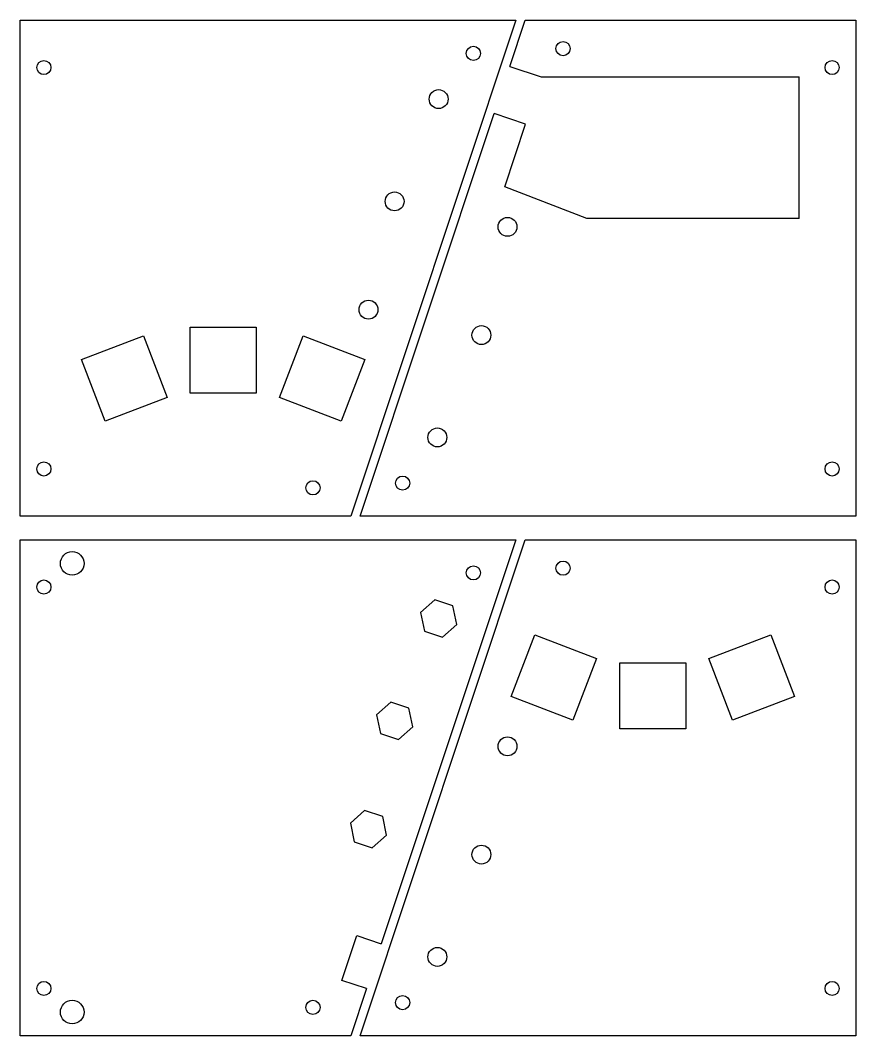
# Model space of a CAD drawing. Extents: x 5 to 182, y -220 to -5.
import ezdxf

# ---------------------------------------------------------------- set-up
doc = ezdxf.new("R2010")
doc.units = 0

# ---------------------------------------------------------------- blocks, each defined once
blk = doc.blocks.new('View0041')
at = {"color": 0, "linetype": 'BYBLOCK'}
for p, q in [((0, 0), (0, 105)), ((0, 105), (105, 105)), ((105, 105), (70, 0)), ((36, 26.0267), (36, 40.0267)), ((36, 40.0267), (50, 40.0267)), ((50, 40.0267), (50, 26.0267)), ((12.9986, 33.1742), (26.0701, 38.1877)), ((26.0701, 38.1877), (31.0836, 25.1162)), ((54.9164, 25.1162), (59.9299, 38.1877)), ((59.9299, 38.1877), (73.0014, 33.1742)), ((18.0121, 20.1027), (12.9986, 33.1742)), ((73.0014, 33.1742), (67.9879, 20.1027)), ((50, 26.0267), (36, 26.0267)), ((31.0836, 25.1162), (18.0121, 20.1027)), ((67.9879, 20.1027), (54.9164, 25.1162)), ((70, 0), (0, 0))]:
    blk.add_line(p, q, dxfattribs=at)
for centre, radius in [((96, 98), 1.5), ((5, 95), 1.5), ((88.6352, 88.319), 2), ((79.3065, 66.6574), 2), ((73.7725, 43.7309), 2), ((5, 10), 1.5), ((62, 6), 1.5)]:
    blk.add_circle(centre, radius, dxfattribs=at)
blk = doc.blocks.new('View0051')
at = {"color": 0, "linetype": 'BYBLOCK'}
for p, q in [((0, 0), (0, 105)), ((0, 105), (105, 105)), ((105, 105), (76.5825, 19.7476)), ((12, 42), (12, 12)), ((12, 42), (57, 42)), ((57, 42), (74.3689, 35.2427)), ((74.3689, 35.2427), (69.9417, 21.9612)), ((69.9417, 21.9612), (76.5825, 19.7476)), ((66.6214, 12), (12, 12)), ((73.2621, 9.78641), (66.6214, 12)), ((73.2621, 9.78641), (70, 0)), ((70, 0), (0, 0))]:
    blk.add_line(p, q, dxfattribs=at)
for centre, radius in [((96, 98), 1.5), ((5, 95), 1.5), ((88.6352, 88.319), 2), ((79.3065, 66.6574), 2), ((73.7725, 43.7309), 2), ((5, 10), 1.5), ((62, 6), 1.5)]:
    blk.add_circle(centre, radius, dxfattribs=at)
blk = doc.blocks.new('View0061')
at = {"color": 0, "linetype": 'BYBLOCK'}
for p, q in [((0, 0), (0, 105)), ((0, 105), (105, 105)), ((105, 105), (70, 0)), ((36, 26.0267), (36, 40.0267)), ((36, 40.0267), (50, 40.0267)), ((50, 40.0267), (50, 26.0267)), ((12.9986, 33.1742), (26.0701, 38.1877)), ((26.0701, 38.1877), (31.0836, 25.1162)), ((54.9164, 25.1162), (59.9299, 38.1877)), ((59.9299, 38.1877), (73.0014, 33.1742)), ((18.0121, 20.1027), (12.9986, 33.1742)), ((73.0014, 33.1742), (67.9879, 20.1027)), ((50, 26.0267), (36, 26.0267)), ((31.0836, 25.1162), (18.0121, 20.1027)), ((67.9879, 20.1027), (54.9164, 25.1162)), ((70, 0), (0, 0))]:
    blk.add_line(p, q, dxfattribs=at)
for centre, radius in [((96, 98), 1.5), ((5, 95), 1.5), ((88.6352, 88.319), 2), ((79.3065, 66.6574), 2), ((73.7725, 43.7309), 2), ((5, 10), 1.5), ((62, 6), 1.5)]:
    blk.add_circle(centre, radius, dxfattribs=at)
blk = doc.blocks.new('View0071')
at = {"color": 0, "linetype": 'BYBLOCK'}
for p, q in [((0, 0), (0, 105)), ((0, 105), (105, 105)), ((105, 105), (76.4857, 19.457)), ((87.825, 92.2784), (84.8012, 89.597)), ((91.659, 91.0004), (87.825, 92.2784)), ((92.4693, 87.041), (91.659, 91.0004)), ((84.8012, 89.597), (85.6114, 85.6376)), ((89.4454, 84.3596), (92.4693, 87.041)), ((85.6114, 85.6376), (89.4454, 84.3596)), ((78.4963, 70.6168), (75.4724, 67.9354)), ((82.3303, 69.3388), (78.4963, 70.6168)), ((83.1406, 65.3794), (82.3303, 69.3388)), ((75.4724, 67.9354), (76.2827, 63.976)), ((80.1167, 62.698), (83.1406, 65.3794)), ((76.2827, 63.976), (80.1167, 62.698)), ((72.9623, 47.6903), (69.9385, 45.0089)), ((76.7963, 46.4123), (72.9623, 47.6903)), ((77.6066, 42.4529), (76.7963, 46.4123)), ((69.9385, 45.0089), (70.7487, 41.0495)), ((70.7487, 41.0495), (74.5827, 39.7715)), ((74.5827, 39.7715), (77.6066, 42.4529)), ((68.1056, 11.7094), (71.2679, 21.1963)), ((71.2679, 21.1963), (76.4857, 19.457)), ((73.3234, 9.9702), (68.1056, 11.7094)), ((73.3234, 9.9702), (70, 0)), ((70, 0), (0, 0))]:
    blk.add_line(p, q, dxfattribs=at)
for centre, radius in [((11, 100), 2.5), ((96, 98), 1.5), ((5, 95), 1.5), ((5, 10), 1.5), ((11, 5), 2.5), ((62, 6), 1.5)]:
    blk.add_circle(centre, radius, dxfattribs=at)

msp = doc.modelspace()

# ---------------------------------------------------------------- block references
for name, p in [('View0041', (5, -110)), ('View0071', (5, -220))]:
    msp.add_blockref(name, p)
at = {"rotation": -180}
for name, p in [('View0051', (182, -5)), ('View0061', (182, -115))]:
    msp.add_blockref(name, p, dxfattribs=at)

doc.saveas('drawing.dxf')
